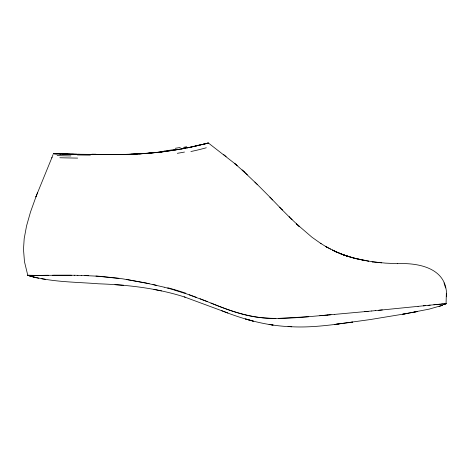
<?xml version="1.0" encoding="UTF-8"?>
<svg xmlns="http://www.w3.org/2000/svg" width="470" height="470" viewBox="0 0 470 470"><rect width="100%" height="100%" fill="white"/><g stroke="black" fill="none" stroke-linecap="round" stroke-linejoin="round"><path stroke-width="0.7" d="M446.5 296.776L446.347 293.245L446.065 303.726L444.632 304.313M53.045 154.607L51.788 157.932M36.166 196.26L30.509 211.999L26.561 225.888L24.187 238.613L23.5 249.364L24.469 261.678L27.759 275.226L36.848 275.402M36.96 194.222L35.902 196.936L37.488 192.87M52 157.38L37.23 193.546M37.224 193.546L37.494 192.87M446.036 303.785L443.198 304.648M202.47 144.478L208.398 143.021L234.424 163.296L244.788 172.414L242.091 169.964L257.589 184.757L254.875 182.072M442.493 305.283L429.134 309.125L402.467 314.295L417.683 311.475L413.97 312.197M442.423 305.306L439.074 306.505M201.448 144.695L208.398 143.021M208.169 143.074L205.39 143.779M208.063 143.103L205.79 143.679M205.084 143.855L205.731 143.697M203.586 144.22L204.368 144.031M202.758 144.419L204.327 144.037M201.612 144.684L203.651 144.202M200.543 144.913L202.071 144.578M199.609 145.136L200.972 144.842M200.719 144.901L195.638 146.053M198.134 145.512L199.785 145.118M198.822 145.342L189.522 147.363M196.448 145.888L191.501 146.969M195.485 146.111L187.354 147.833M190.62 147.163L191.601 146.957M443.128 304.66L443.662 304.548M189.639 147.363L186.384 147.991M188.652 147.562L174.764 150.053M185.685 148.173L183.247 148.626M183.682 148.549L181.162 148.966M182.66 148.737L179.511 149.29M406.168 313.637L370.137 319.577L334.329 324.494L352.653 322.103L348.017 322.749M178.436 149.472L176.262 149.83M174.84 150.071L175.933 149.895M175.145 149.983L172.572 150.394M172.631 150.424L174.047 150.159M171.515 150.594L172.948 150.329M171.844 150.5L169.27 150.923M170.393 150.758L171.468 150.564M168.143 151.087L169.617 150.829M168.495 150.988L159.142 152.233M168.113 151.052L164.723 151.516M162.943 151.769L164.782 151.546M161.792 151.916L163.66 151.687M339.04 323.93C322.144 326.098 305.071 327.843 288.028 326.521L291.764 326.726C267.565 326.021 243.959 319.594 221.587 310.647M160.628 152.057L162.538 151.828M161.41 151.969L140.559 153.766M161.304 151.945L152.116 152.909M159.389 152.157L156.851 152.486M158.237 152.286L155.699 152.609M440.39 304.113L418.036 306.364M441.13 304.031L443.051 303.826M154.542 152.726L155.928 152.533M433.851 304.795L446.059 303.743M382.339 309.941L375.219 310.647M153.379 152.844L154.777 152.65M423.317 305.841L425.744 305.6M418.071 306.358L378.755 310.294M428.058 305.371L430.179 305.165M371.735 310.987L364.479 311.686M371.664 310.993L375.295 310.641M153.62 152.762L146.335 153.443M368.151 311.334L334.852 314.365M323.554 315.394L327.32 315.047M152.462 152.873L147.827 153.273M323.495 315.388C302.592 317.144 281.548 319.723 260.574 317.597C239.33 315.423 219.707 306.387 200.038 298.738M327.238 315.047L330.998 314.706M334.757 314.371L319.806 315.734M444.05 303.732L446.054 303.685M151.187 153.044L146.669 153.361M308.761 316.704L278.798 318.372M145.506 153.449L147.662 153.332M144.343 153.525L146.499 153.414M145.342 153.496L139.619 153.855M145.16 153.525L134.761 154.06M143.979 153.602L139.396 153.831M138.239 153.896L140.442 153.819M139.273 153.878L130.031 154.254M132.775 154.172L137.375 153.937M136.206 154.025L137.34 153.972M133.891 154.095L135.054 154.048M134.614 154.089L130.401 154.225M133.462 154.137L127.764 154.325L129.315 154.295M131.171 154.219L132.311 154.178M128.95 154.266L130.114 154.231M125.49 154.383L128.075 154.295M126.624 154.33L128.145 154.325M126.912 154.325L119.644 154.46M126.976 154.354L123.422 154.401M125.749 154.354L119.926 154.46M124.621 154.407L118.481 154.471M121.09 154.442L123.44 154.43M117.318 154.483L119.885 154.477M119.68 154.483L112.923 154.513M46.342 275.314L36.913 275.408M48.281 275.291L35.679 275.42M46.442 275.314L74.571 275.273M116.155 154.495L118.698 154.489M52.534 275.255L54.802 275.238M117.518 154.501L113.828 154.507M54.825 275.232L71.375 275.232M114.093 154.507L115.262 154.501M115.156 154.513L116.337 154.507M112.665 154.513L114.921 154.518M111.502 154.513L113.981 154.518M112.812 154.518L110.25 154.524M110.344 154.518L111.754 154.513M111.643 154.524L107.965 154.524M109.316 154.524L110.479 154.524M108.018 154.513L109.416 154.518M106.831 154.524L108.247 154.513M105.691 154.518L107.078 154.513M99.922 154.477L105.856 154.518M104.546 154.507L105.903 154.507M104.734 154.507L102.384 154.501M32.501 275.426L28.952 275.367M103.412 154.507L98.771 154.466M95.322 154.436L100.04 154.483M95.363 154.436L98.794 154.477M98.853 154.471L89.641 154.383M96.468 154.454L79.254 154.26M87.355 154.354L88.489 154.366M78.067 154.236L79.624 154.266M75.823 154.201L78.508 154.254M74.712 154.184L77.015 154.231M275.831 318.419C253.271 318.825 231.546 311.61 210.959 303.05M72.874 154.154L75.893 154.213M73.608 154.166L70.335 154.113M74.771 154.195L66.047 154.025L70.641 154.119M71.416 154.131L72.509 154.148M74.425 275.267L77.885 275.338M64.925 154.001L67.022 154.048M56.817 153.813L65.941 154.025M64.866 154.001L62.745 153.954M60.63 153.907L62.492 153.949M59.62 153.884L62.798 153.96M59.502 153.878L60.407 153.901M58.644 153.86L60.7 153.901M58.744 153.86L55.56 153.778M77.762 275.326L81.322 275.42M56.476 153.802L57.505 153.831M57.023 153.819L53.369 153.719L55.19 153.772M54.514 153.749L55.995 153.79M56.582 153.808L53.668 153.725M81.234 275.414L99.881 276.307L118.945 278.293M397.315 263.67C419.875 262.595 447.916 268.711 446.494 296.711M397.403 263.676L385.435 263.124L372.052 261.772L381.446 262.824L381.099 262.789M84.864 275.526L88.489 275.667M185.18 297.193C157.156 288.169 127.675 284.82 98.359 283.786C74.83 281.9 50.554 282.259 27.824 275.25L35.415 277.57L31.913 276.618M95.951 276.049L122.705 278.833L149.166 283.692M114.991 284.661L123.633 285.302L123.017 285.261M376.64 262.342L377.122 262.395M41.771 278.804L45.608 279.356M368.133 261.179L368.715 261.279L354.315 258.277L372.651 261.849M126.501 279.444L145.471 282.911L164.124 287.176M153.943 289.397L161.504 290.912M364.244 260.503L350.673 257.243L345.973 255.756L356.013 258.712L342.377 254.446L347.835 256.362L339.005 253.107L344.187 255.122L335.686 251.662L340.768 253.829L339.957 253.489M35.514 277.6L38.663 278.269M152.962 284.52L156.739 285.384M164.206 287.205L167.778 288.134M167.872 288.163L175.057 290.184M184.199 296.87L227.874 313.002M185.65 293.515L207.229 301.576M189.175 294.725L196.301 297.31M336.608 252.067L332.331 250.069L337.401 252.437L325.798 246.58L330.645 249.229M326.65 247.044L327.373 247.467L320.381 243.219L321.063 243.666L311.957 237.221L296.535 223.926L299.566 226.716L299.161 226.346M223.456 154.413L226.152 156.545M299.566 226.716L289.214 216.934L292.099 219.731M244.688 172.32L247.385 174.846M289.214 216.934L289.543 217.252L282.024 209.696M257.448 184.61L270.138 197.365M272.659 199.967L269.945 197.165L282.282 209.961L279.568 207.158M444.021 282.887L445.595 287.957M67.439 153.931A66.158 1.657 0.7 0 1 64.143 153.86M69.701 154.072A55.125 1.898 0.6 0 1 66.235 154.001M86.744 154.636A157.491 7.685 0.4 0 1 78.602 154.53M180.339 147.433A116.16 36.143 -8 0 1 175.257 148.297M186.232 147.703A151.739 62.569 -7.2 0 1 183.112 148.297M199.691 144.93A48.921 2.644 -11.6 0 1 197.012 145.553M196.895 145.5A46.606 3.225 -11.2 0 1 195.091 145.906M90.328 155.129A148.126 6.745 0.4 0 1 77.421 154.965M65.63 154.042A35.156 0.67 0.7 0 1 62.316 153.972M30.045 275.338A45.032 0.705 -1.2 0 1 28.494 275.279M34.228 275.473A36.108 0.576 -1.6 0 1 31.302 275.473M167.89 287.799A285.59 260.251 -2.4 0 1 185.814 293.215M77.638 158.096A117.676 7.391 0.1 0 1 59.849 157.75M175.997 149.29A150.976 55.572 -6.4 0 1 163.948 151.058M206.289 147.756A70.594 17.508 -7.7 0 1 190.902 151.522M186.643 146.746A113.74 42.647 -7.3 0 1 183.635 147.327M184.475 152.057A94.464 28.881 -8 0 1 177.308 153.314M96.009 154.225A158.367 2.526 0.5 0 1 91.82 154.184M70.911 155.94A94.676 6.204 0.2 0 1 57.14 155.593M444.761 304.302A20.463 0.864 -6.1 0 1 443.88 304.531M444.115 303.679A27.936 0.364 -7.9 0 1 444.755 303.632M175.005 290.331A275.896 251.127 -2.2 0 1 185.591 293.656M273.058 325.029L269.075 324.441L273.005 325.046M253.23 321.127L245.587 318.995L253.23 321.127M31.772 276.56L27.83 275.255L31.772 276.56M237.021 165.505L234.36 163.255L237.074 165.558"/></g></svg>
